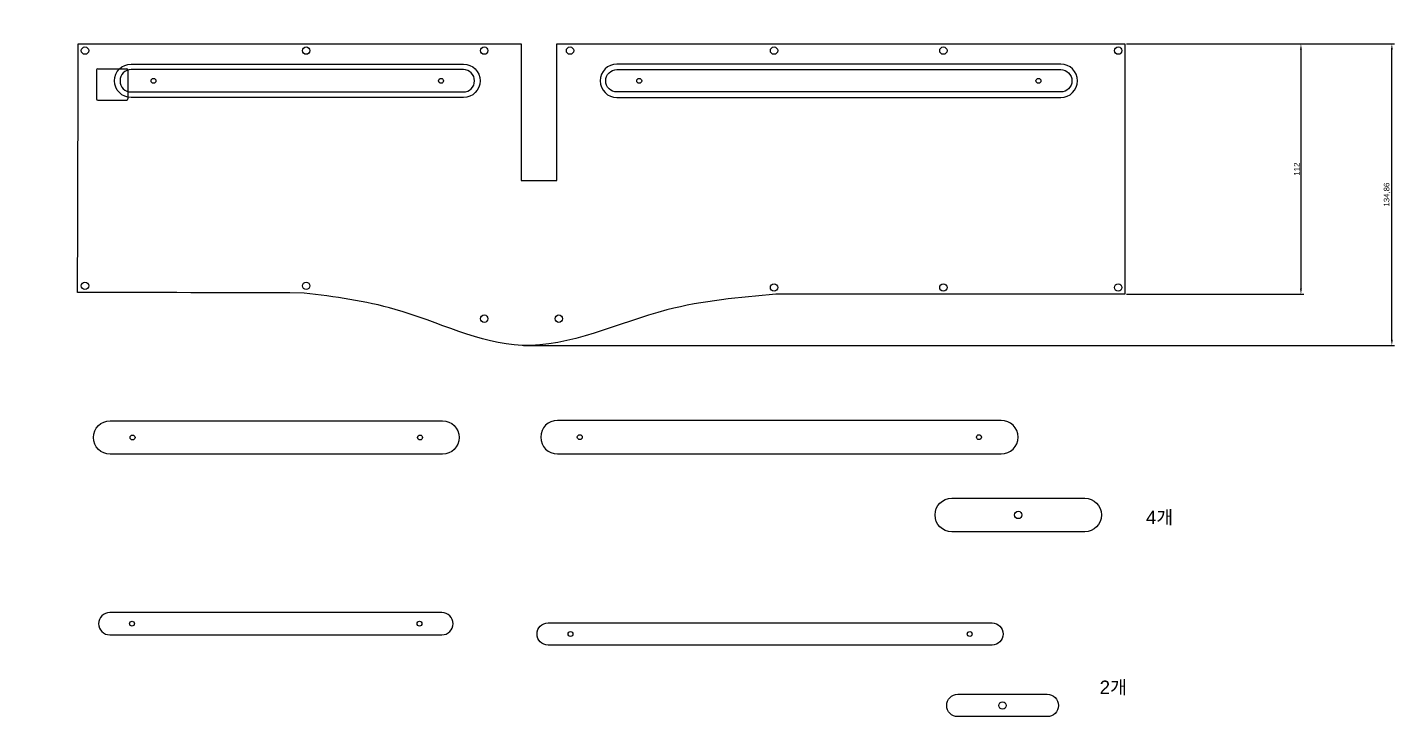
# Model space of a CAD drawing. Header units: millimetres. Extents: x 46 to 4458, y 59 to 1499.
# Drawn here: x 47 to 659, y 511 to 820 of the extents above; entities that cross this region are included whole.
import ezdxf

# ---------------------------------------------------------------- set-up
doc = ezdxf.new("R2010")
doc.units = ezdxf.units.MM
doc.styles.get("Standard").update_dxf_attribs({"font": 'arial.ttf'})
doc.dimstyles.new('ISO-25', dxfattribs={"dimtxt": 2.5, "dimasz": 2.5, "dimexe": 1.25, "dimexo": 0.625, "dimtad": 1, "dimtxsty": 'Standard', "dimcen": 2.5, "dimadec": 0, "dimazin": 0, "dimtfac": 1, "dimtmove": 0, "dimatfit": 3, "dimfxl": 1, "dimarcsym": 0})

# ---------------------------------------------------------------- blocks, each defined once
blk = doc.blocks.new('*D2')
at = {"color": 0, "lineweight": -2, "transparency": 16777216}
for p, q in [((539.24, 812.23), (659.39, 812.23)), ((658.14, 679.87), (658.14, 809.73)), ((269.21, 677.37), (659.39, 677.37))]:
    blk.add_line(p, q, dxfattribs=at)
at = {"color": 0, "transparency": 16777216}
for points in [[(657.72, 809.73), (658.56, 809.73), (658.14, 812.23)], [(657.72, 679.87), (658.56, 679.87), (658.14, 677.37)]]:
    blk.add_solid(points, dxfattribs=at)
at = {"layer": 'Defpoints', "color": 0, "transparency": 16777216}
for p in [(538.61, 812.23), (658.14, 812.23), (268.59, 677.37)]:
    blk.add_point(p, dxfattribs=at)
at = {"color": 0, "transparency": 16777216, "insert": (656.01, 744.8), "char_height": 2.5, "attachment_point": 5, "rotation": 90}
blk.add_mtext('134,86', dxfattribs=at)
blk = doc.blocks.new('*D4')
at = {"color": 0, "lineweight": -2, "transparency": 16777216}
for p, q in [((539.24, 812.23), (618.67, 812.23)), ((617.42, 809.73), (617.42, 702.72)), ((539.24, 700.22), (618.67, 700.22))]:
    blk.add_line(p, q, dxfattribs=at)
at = {"color": 0, "transparency": 16777216}
for points in [[(617.01, 809.73), (617.84, 809.73), (617.42, 812.23)], [(617.01, 702.72), (617.84, 702.72), (617.42, 700.22)]]:
    blk.add_solid(points, dxfattribs=at)
at = {"layer": 'Defpoints', "color": 0, "transparency": 16777216}
for p in [(538.61, 812.23), (538.61, 700.22), (617.42, 700.22)]:
    blk.add_point(p, dxfattribs=at)
at = {"color": 0, "transparency": 16777216, "insert": (615.54, 756.22), "char_height": 2.5, "attachment_point": 5, "rotation": 90}
blk.add_mtext('112', dxfattribs=at)

msp = doc.modelspace()

# ---------------------------------------------------------------- linework, layer by layer
for p, q in [((78.09095, 800.61444), (78.09095, 787.61444)), ((78.59095, 801.11444), (91.59095, 801.11444)), ((92.09095, 800.61444), (92.09095, 787.61444)), ((78.59095, 787.11444), (91.59095, 787.11444))]:
    msp.add_line(p, q)
for points in [[(93.56623, 803.2262), (242.32771, 803.2262, -1), (242.32771, 788.2262), (93.56623, 788.2262, -1)], [(311.08919, 788.2262), (509.85067, 788.2262, 1), (509.85067, 803.2262), (311.08919, 803.2262, 1)], [(93.56623, 790.7262), (242.32771, 790.7262, 1), (242.32771, 800.7262), (93.56623, 800.7262, 1)], [(509.85067, 790.7262), (311.08919, 790.7262, -1), (311.08919, 800.7262), (509.85067, 800.7262, -1)], [(84.16472, 643.64367), (232.9262, 643.64367, -1), (232.9262, 628.64367), (84.16472, 628.64367, -1)], [(284.45608, 628.80005), (483.21756, 628.80005, 1), (483.21756, 643.80005), (284.45608, 643.80005, 1)], [(461.04479, 608.98729), (520.58884, 608.98729, -1), (520.58884, 593.98729), (461.04479, 593.98729, -1)], [(83.927, 547.83527), (232.68848, 547.83527, 1), (232.68848, 557.83527), (83.927, 557.83527, 1)], [(479.08285, 543.22631), (280.32137, 543.22631, -1), (280.32137, 553.22631), (479.08285, 553.22631, -1)], [(463.79719, 521.26423), (503.79719, 521.26423, -1), (503.79719, 511.26423), (463.79719, 511.26423, -1)]]:
    msp.add_lwpolyline(points, format="xyb", close=True)
for centre, radius in [((72.86405, 809.2262), 1.65), ((171.9119, 809.2262), 1.65), ((251.66512, 809.2262), 1.65), ((290.08627, 809.2262), 1.65), ((381.44664, 809.2262), 1.65), ((457.27939, 809.2262), 1.65), ((535.61215, 809.2262), 1.65), ((103.56623, 795.7262), 1.1), ((232.32771, 795.7262), 1.1), ((321.08919, 795.7262), 1.1), ((499.85067, 795.7262), 1.1), ((72.86405, 704.0216), 1.65), ((171.9119, 704.0216), 1.65), ((381.44664, 703.2235), 1.65), ((457.27939, 703.2235), 1.65), ((535.61215, 703.2235), 1.65), ((251.66512, 689.29932), 1.65), ((285.08627, 689.29932), 1.65), ((94.16472, 636.14367), 1.1), ((222.9262, 636.14367), 1.1), ((294.45608, 636.30005), 1.1), ((473.21756, 636.30005), 1.1), ((490.81681, 601.48729), 1.65), ((93.927, 552.83527), 1.1), ((222.68848, 552.83527), 1.1), ((290.32137, 548.22631), 1.1), ((469.08285, 548.22631), 1.1), ((483.79719, 516.26423), 1.65)]:
    msp.add_circle(centre, radius)
for centre, start, end in [((78.59095, 800.61444), 90, 180), ((91.59095, 800.61444), 0, 90), ((78.59095, 787.61444), 180, 270), ((91.59095, 787.61444), 270, 0)]:
    msp.add_arc(centre, 0.5, start, end)
msp.add_open_spline([(69.53903, 701.08498), (103.35542, 700.98432), (137.17181, 700.88365), (170.98819, 700.78299), (184.64815, 699.05764), (217.78937, 694.87165), (270.86747, 666.92052), (327.55468, 695.5131), (365.99687, 698.81904), (382.32828, 700.2235), (434.4229, 700.2235), (486.51752, 700.2235), (538.61215, 700.2235), (538.61215, 737.55774), (538.61215, 774.89197), (538.61215, 812.2262), (453.81957, 812.2262), (369.027, 812.2262), (284.23442, 812.2262), (284.23443, 791.84663), (284.23444, 771.46705), (284.23445, 751.08747), (278.87445, 751.08747), (273.51445, 751.08747), (268.15445, 751.08747), (268.15444, 771.46705), (268.15443, 791.84663), (268.15442, 812.2262), (202.05762, 812.2262), (135.96083, 812.2262), (69.86403, 812.2262), (69.7557, 775.17913), (69.64736, 738.13205), (69.53903, 701.08498)], degree=3, knots=[0, 0, 0, 0, 1, 1, 1, 42.417477665, 101.485409083, 168.289260545, 217.631762366, 217.631762366, 217.631762366, 218.631762366, 218.631762366, 218.631762366, 219.631762366, 219.631762366, 219.631762366, 220.631762366, 220.631762366, 220.631762366, 221.631762366, 221.631762366, 221.631762366, 222.631762366, 222.631762366, 222.631762366, 223.631762366, 223.631762366, 223.631762366, 224.631762366, 224.631762366, 224.631762366, 225.631762366, 225.631762366, 225.631762366, 225.631762366])

# ---------------------------------------------------------------- texts
at = {"char_height": 6, "attachment_point": 1}
for s, insert in [('4{\\fGulim|b0|i0|c129|p50;개}', (548.01925, 603.42489)), ('2{\\fGulim|b0|i0|c129|p50;개}', (527.27558, 527.37875))]:
    msp.add_mtext_dynamic_manual_height_columns(s, width=94.336182, gutter_width=12.5, heights=[0], dxfattribs=dict(at, insert=insert))

# ---------------------------------------------------------------- dimensions: what is measured, and where the dimension line sits
for base, p1, p2, picture, middle in [((658.14116, 812.2262), (268.58616, 677.36773), (538.61215, 812.2262), '*D2', (656.01377, 744.79697)), ((617.42468, 700.2235), (538.61215, 812.2262), (538.61215, 700.2235), '*D4', (615.54456, 756.22485))]:
    dim = msp.add_linear_dim(base=base, p1=p1, p2=p2, angle=90, dimstyle='ISO-25')
    dim.commit()
    dim.dimension.update_dxf_attribs({"geometry": picture, "text_midpoint": middle})

doc.saveas('drawing.dxf')
